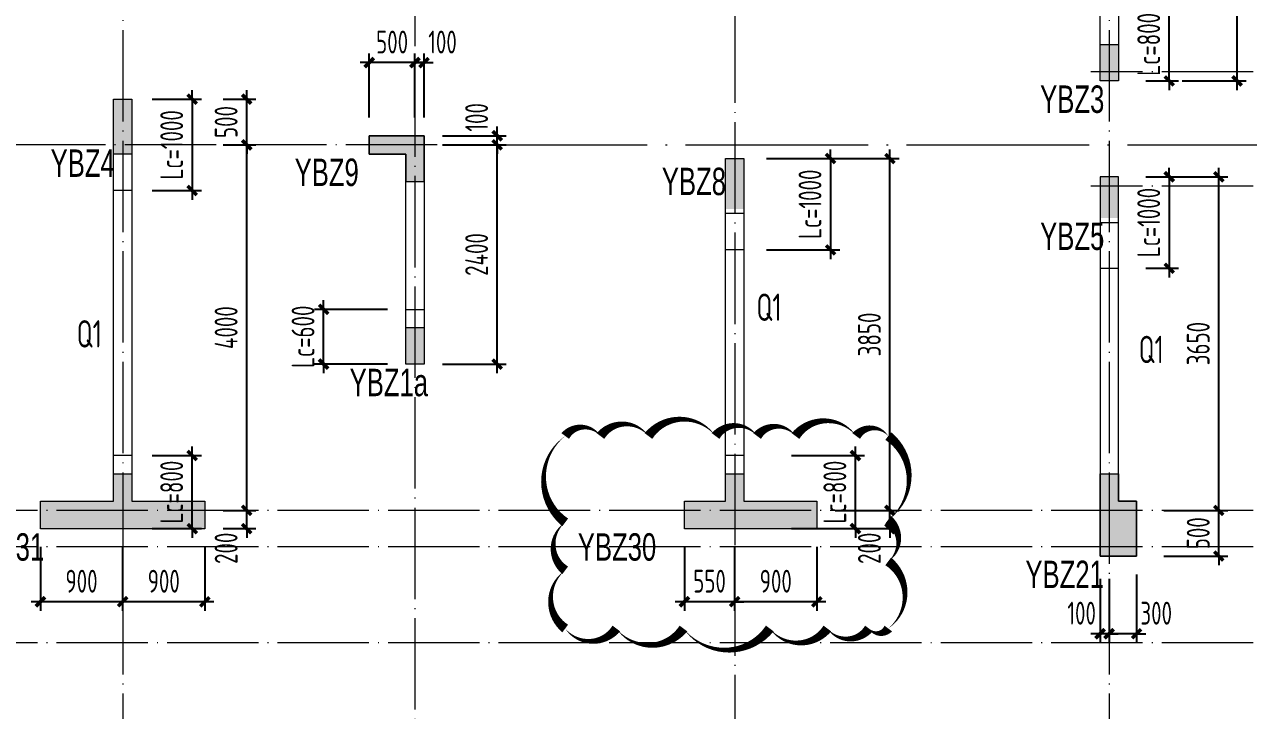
# Model space of a CAD drawing. Extents: x -129922 to 1190196, y -520662 to 139923.
# Drawn here: x 319721 to 333122, y -286258 to -278751 of the extents above; entities that cross this region are included whole.
import ezdxf
from ezdxf.enums import TextEntityAlignment as Align

# ---------------------------------------------------------------- set-up
doc = ezdxf.new("R2010")
doc.units = 0
doc.header["$LTSCALE"] = 1000
doc.header["$MEASUREMENT"] = 0
doc.linetypes.add('DOTE', pattern=[2.42, 2, -0.2, 0.02, -0.2])
for name, color, linetype, lineweight in [('A-轴线-塔楼', 1, 'DOTE', 9), ('A-轴线-隔墙', 41, 'DOTE', 9), ('S-基础-HATCH', 251, 'Continuous', 20), ('S-墙柱-COLU', 50, 'Continuous', 20), ('S-墙柱-DIM', 3, 'Continuous', 20), ('S-墙柱-Lc填充', 8, 'Continuous', 9), ('S-墙柱-WALL', 6, 'Continuous', 20), ('S-墙柱-编号', 4, 'Continuous', 20), ('S-轴网-轴线', 1, 'DOTE', 9), ('S-通用-TEXT', 7, 'Continuous', 20)]:
    doc.layers.add(name, color=color, linetype=linetype, lineweight=lineweight)
doc.layers.add('S-活动层-非打印1', color=170, linetype='Continuous', lineweight=20, plot=False)
doc.styles.add('BW_Dim', font='Bweng.shx', dxfattribs={"width": 0.7, "bigfont": 'hztxt.shx'})
doc.styles.add('TSSD_Dimension', font='tssdeng.shx', dxfattribs={"width": 0.7, "bigfont": 'HZTXT.SHX'})
doc.styles.add('TSSD_Rein', font='tssdeng.shx', dxfattribs={"width": 0.7, "bigfont": 'hztxt.shx'})
doc.dimstyles.new('TSSD_100_100', dxfattribs={"dimtxt": 250, "dimasz": 100, "dimexe": 100, "dimexo": 200, "dimgap": 100, "dimtad": 1, "dimdec": 0, "dimzin": 0, "dimdsep": 46, "dimtxsty": 'TSSD_Dimension', "dimblk": 'ARCHTICK', "dimcen": 0, "dimdle": 100, "dimclrt": 7, "dimadec": 0, "dimazin": 0, "dimtfac": 1, "dimtdec": 0, "dimtix": 1, "dimtmove": 2, "dimatfit": 0, "dimfxl": 0, "dimtolj": 1, "dimtzin": 0, "dimarcsym": 0})

# ---------------------------------------------------------------- blocks, each defined once
blk = doc.blocks.new('ZHOUWANG3')
at = {"layer": 'A-轴线-塔楼', "linetype": 'DOTE', "ltscale": 0.5}
for p, q in [((118952, 248942), (118952, 226834)), ((129752, 248942), (129752, 226834)), ((125652, 241886), (125652, 226834)), ((122152, 240086), (122152, 225988)), ((122394, 235586), (101608, 235586)), ((139798, 231586), (85362, 231586))]:
    blk.add_line(p, q, dxfattribs=at)
at = {"layer": 'A-轴线-隔墙', "ltscale": 0.5}
for p, q in [((139798, 236386), (129552, 236386)), ((139798, 235136), (129552, 235136)), ((139798, 231186), (85362, 231186)), ((139798, 230136), (85362, 230136))]:
    blk.add_line(p, q, dxfattribs=at)
blk = doc.blocks.new('_ArchTick')
at = {"color": 0, "linetype": 'ByBlock', "const_width": 0.4}
blk.add_lwpolyline([(-0.5, -0.5), (0.5, 0.5)], dxfattribs=at)
blk = doc.blocks.new('*D1227')
at = {"layer": 'Defpoints', "color": 0, "transparency": 16777216}
for p in [(319896, -284268), (320796, -284268), (319896, -285068)]:
    blk.add_point(p, dxfattribs=at)
at = {"layer": 'S-墙柱-DIM', "color": 0, "lineweight": -2, "transparency": 16777216}
for p, q in [((319896, -284468), (319896, -285168)), ((320796, -284468), (320796, -285168)), ((320896, -285068), (319796, -285068))]:
    blk.add_line(p, q, dxfattribs=at)
at = {"layer": 'S-墙柱-DIM', "color": 0, "lineweight": -2, "transparency": 16777216, "xscale": 100, "yscale": 100, "zscale": 100, "rotation": 180}
blk.add_blockref('_ArchTick', (319896, -285068), dxfattribs=at)
at = {"layer": 'S-墙柱-DIM', "color": 0, "lineweight": -2, "transparency": 16777216, "xscale": 100, "yscale": 100, "zscale": 100}
blk.add_blockref('_ArchTick', (320796, -285068), dxfattribs=at)
at = {"layer": 'S-墙柱-DIM', "color": 7, "transparency": 16777216, "insert": (320346, -284843), "char_height": 250, "attachment_point": 5, "style": 'TSSD_Dimension'}
blk.add_mtext('\\A1;900', dxfattribs=at)
blk = doc.blocks.new('*D1228')
at = {"layer": 'Defpoints', "color": 0, "transparency": 16777216}
for p in [(320796, -284268), (321696, -284268), (320796, -285068)]:
    blk.add_point(p, dxfattribs=at)
at = {"layer": 'S-墙柱-DIM', "color": 0, "lineweight": -2, "transparency": 16777216}
for p, q in [((320796, -284468), (320796, -285168)), ((321696, -284468), (321696, -285168)), ((321796, -285068), (320696, -285068))]:
    blk.add_line(p, q, dxfattribs=at)
at = {"layer": 'S-墙柱-DIM', "color": 0, "lineweight": -2, "transparency": 16777216, "xscale": 100, "yscale": 100, "zscale": 100, "rotation": 180}
blk.add_blockref('_ArchTick', (320796, -285068), dxfattribs=at)
at = {"layer": 'S-墙柱-DIM', "color": 0, "lineweight": -2, "transparency": 16777216, "xscale": 100, "yscale": 100, "zscale": 100}
blk.add_blockref('_ArchTick', (321696, -285068), dxfattribs=at)
at = {"layer": 'S-墙柱-DIM', "color": 7, "transparency": 16777216, "insert": (321246, -284843), "char_height": 250, "attachment_point": 5, "style": 'TSSD_Dimension'}
blk.add_mtext('\\A1;900', dxfattribs=at)
blk = doc.blocks.new('*D1229')
at = {"layer": 'Defpoints', "color": 0, "transparency": 16777216}
for p in [(321696, -279568), (322154, -279568), (321696, -280068)]:
    blk.add_point(p, dxfattribs=at)
at = {"layer": 'S-墙柱-DIM', "color": 0, "lineweight": -2, "transparency": 16777216}
for p, q in [((322154, -279568), (322154, -279468)), ((321896, -279568), (322254, -279568)), ((322154, -280068), (322154, -279568)), ((321896, -280068), (322254, -280068)), ((322154, -280068), (322154, -280168))]:
    blk.add_line(p, q, dxfattribs=at)
at = {"layer": 'S-墙柱-DIM', "color": 0, "lineweight": -2, "transparency": 16777216, "xscale": 100, "yscale": 100, "zscale": 100}
for p, rotation in [((322154, -279568), 270), ((322154, -280068), 90)]:
    blk.add_blockref('_ArchTick', p, dxfattribs=dict(at, rotation=rotation))
at = {"layer": 'S-墙柱-DIM', "color": 7, "transparency": 16777216, "insert": (321929, -279818), "char_height": 250, "attachment_point": 5, "rotation": 90, "style": 'TSSD_Dimension'}
blk.add_mtext('\\A1;500', dxfattribs=at)
blk = doc.blocks.new('*D1230')
at = {"layer": 'Defpoints', "color": 0, "transparency": 16777216}
for p in [(321696, -280068), (322154, -280068), (321696, -284068)]:
    blk.add_point(p, dxfattribs=at)
at = {"layer": 'S-墙柱-DIM', "color": 0, "lineweight": -2, "transparency": 16777216}
for p, q in [((322154, -284168), (322154, -279968)), ((321896, -280068), (322254, -280068)), ((321896, -284068), (322254, -284068))]:
    blk.add_line(p, q, dxfattribs=at)
at = {"layer": 'S-墙柱-DIM', "color": 0, "lineweight": -2, "transparency": 16777216, "xscale": 100, "yscale": 100, "zscale": 100}
for p, rotation in [((322154, -280068), 90), ((322154, -284068), 270)]:
    blk.add_blockref('_ArchTick', p, dxfattribs=dict(at, rotation=rotation))
at = {"layer": 'S-墙柱-DIM', "color": 7, "transparency": 16777216, "insert": (321929, -282068), "char_height": 250, "attachment_point": 5, "rotation": 90, "style": 'TSSD_Dimension'}
blk.add_mtext('\\A1;4000', dxfattribs=at)
blk = doc.blocks.new('*D1231')
at = {"layer": 'Defpoints', "color": 0, "transparency": 16777216}
for p in [(321696, -284068), (322154, -284068), (321696, -284268)]:
    blk.add_point(p, dxfattribs=at)
at = {"layer": 'S-墙柱-DIM', "color": 0, "lineweight": -2, "transparency": 16777216}
for p, q in [((321896, -284068), (322254, -284068)), ((322154, -284068), (322154, -283968)), ((322154, -284268), (322154, -284068)), ((321896, -284268), (322254, -284268)), ((322154, -284268), (322154, -284368))]:
    blk.add_line(p, q, dxfattribs=at)
at = {"layer": 'S-墙柱-DIM', "color": 0, "lineweight": -2, "transparency": 16777216, "xscale": 100, "yscale": 100, "zscale": 100}
for p, rotation in [((322154, -284068), 270), ((322154, -284268), 90)]:
    blk.add_blockref('_ArchTick', p, dxfattribs=dict(at, rotation=rotation))
at = {"layer": 'S-墙柱-DIM', "color": 7, "transparency": 16777216, "insert": (321929, -284483), "char_height": 250, "attachment_point": 5, "rotation": 90, "style": 'TSSD_Dimension'}
blk.add_mtext('\\A1;200', dxfattribs=at)
blk = doc.blocks.new('*D1241')
at = {"layer": 'Defpoints', "color": 0, "transparency": 16777216}
for p in [(323496, -279168), (323496, -279968), (323996, -279968)]:
    blk.add_point(p, dxfattribs=at)
at = {"layer": 'S-墙柱-DIM', "color": 0, "lineweight": -2, "transparency": 16777216}
for p, q in [((323496, -279768), (323496, -279068)), ((323996, -279768), (323996, -279068)), ((323496, -279168), (323396, -279168)), ((323996, -279168), (323496, -279168)), ((323996, -279168), (324096, -279168))]:
    blk.add_line(p, q, dxfattribs=at)
at = {"layer": 'S-墙柱-DIM', "color": 0, "lineweight": -2, "transparency": 16777216, "xscale": 100, "yscale": 100, "zscale": 100}
blk.add_blockref('_ArchTick', (323496, -279168), dxfattribs=at)
at = {"layer": 'S-墙柱-DIM', "color": 0, "lineweight": -2, "transparency": 16777216, "xscale": 100, "yscale": 100, "zscale": 100, "rotation": 180}
blk.add_blockref('_ArchTick', (323996, -279168), dxfattribs=at)
at = {"layer": 'S-墙柱-DIM', "color": 7, "transparency": 16777216, "insert": (323746, -278943), "char_height": 250, "attachment_point": 5, "style": 'TSSD_Dimension'}
blk.add_mtext('\\A1;500', dxfattribs=at)
blk = doc.blocks.new('*D1242')
at = {"layer": 'Defpoints', "color": 0, "transparency": 16777216}
for p in [(323996, -279168), (323996, -279968), (324096, -279968)]:
    blk.add_point(p, dxfattribs=at)
at = {"layer": 'S-墙柱-DIM', "color": 0, "lineweight": -2, "transparency": 16777216}
for p, q in [((323996, -279768), (323996, -279068)), ((324096, -279768), (324096, -279068)), ((323996, -279168), (323896, -279168)), ((324096, -279168), (323996, -279168)), ((324096, -279168), (324196, -279168))]:
    blk.add_line(p, q, dxfattribs=at)
at = {"layer": 'S-墙柱-DIM', "color": 0, "lineweight": -2, "transparency": 16777216, "xscale": 100, "yscale": 100, "zscale": 100}
blk.add_blockref('_ArchTick', (323996, -279168), dxfattribs=at)
at = {"layer": 'S-墙柱-DIM', "color": 0, "lineweight": -2, "transparency": 16777216, "xscale": 100, "yscale": 100, "zscale": 100, "rotation": 180}
blk.add_blockref('_ArchTick', (324096, -279168), dxfattribs=at)
at = {"layer": 'S-墙柱-DIM', "color": 7, "transparency": 16777216, "insert": (324298, -278943), "char_height": 250, "attachment_point": 5, "style": 'TSSD_Dimension'}
blk.add_mtext('\\A1;100', dxfattribs=at)
blk = doc.blocks.new('*D1243')
at = {"layer": 'Defpoints', "color": 0, "transparency": 16777216}
for p in [(324096, -279968), (324896, -279968), (324096, -280068)]:
    blk.add_point(p, dxfattribs=at)
at = {"layer": 'S-墙柱-DIM', "color": 0, "lineweight": -2, "transparency": 16777216}
for p, q in [((324896, -279968), (324896, -279868)), ((324296, -279968), (324996, -279968)), ((324896, -280068), (324896, -279968)), ((324296, -280068), (324996, -280068)), ((324896, -280068), (324896, -280168))]:
    blk.add_line(p, q, dxfattribs=at)
at = {"layer": 'S-墙柱-DIM', "color": 0, "lineweight": -2, "transparency": 16777216, "xscale": 100, "yscale": 100, "zscale": 100}
for p, rotation in [((324896, -279968), 270), ((324896, -280068), 90)]:
    blk.add_blockref('_ArchTick', p, dxfattribs=dict(at, rotation=rotation))
at = {"layer": 'S-墙柱-DIM', "color": 7, "transparency": 16777216, "insert": (324671, -279767), "char_height": 250, "attachment_point": 5, "rotation": 90, "style": 'TSSD_Dimension'}
blk.add_mtext('\\A1;100', dxfattribs=at)
blk = doc.blocks.new('*D1244')
at = {"layer": 'Defpoints', "color": 0, "transparency": 16777216}
for p in [(324096, -280068), (324896, -280068), (324096, -282468)]:
    blk.add_point(p, dxfattribs=at)
at = {"layer": 'S-墙柱-DIM', "color": 0, "lineweight": -2, "transparency": 16777216}
for p, q in [((324896, -282568), (324896, -279968)), ((324296, -280068), (324996, -280068)), ((324296, -282468), (324996, -282468))]:
    blk.add_line(p, q, dxfattribs=at)
at = {"layer": 'S-墙柱-DIM', "color": 0, "lineweight": -2, "transparency": 16777216, "xscale": 100, "yscale": 100, "zscale": 100}
for p, rotation in [((324896, -280068), 90), ((324896, -282468), 270)]:
    blk.add_blockref('_ArchTick', p, dxfattribs=dict(at, rotation=rotation))
at = {"layer": 'S-墙柱-DIM', "color": 7, "transparency": 16777216, "insert": (324671, -281268), "char_height": 250, "attachment_point": 5, "rotation": 90, "style": 'TSSD_Dimension'}
blk.add_mtext('\\A1;2400', dxfattribs=at)
blk = doc.blocks.new('*D1255')
at = {"layer": 'Defpoints', "color": 0, "transparency": 16777216}
for p in [(326946, -284268), (327496, -284268), (326946, -285068)]:
    blk.add_point(p, dxfattribs=at)
at = {"layer": 'S-墙柱-DIM', "color": 0, "lineweight": -2, "transparency": 16777216}
for p, q in [((326946, -284468), (326946, -285168)), ((327496, -284468), (327496, -285168)), ((326946, -285068), (326846, -285068)), ((327496, -285068), (326946, -285068)), ((327496, -285068), (327596, -285068))]:
    blk.add_line(p, q, dxfattribs=at)
at = {"layer": 'S-墙柱-DIM', "color": 0, "lineweight": -2, "transparency": 16777216, "xscale": 100, "yscale": 100, "zscale": 100}
blk.add_blockref('_ArchTick', (326946, -285068), dxfattribs=at)
at = {"layer": 'S-墙柱-DIM', "color": 0, "lineweight": -2, "transparency": 16777216, "xscale": 100, "yscale": 100, "zscale": 100, "rotation": 180}
blk.add_blockref('_ArchTick', (327496, -285068), dxfattribs=at)
at = {"layer": 'S-墙柱-DIM', "color": 7, "transparency": 16777216, "insert": (327221, -284843), "char_height": 250, "attachment_point": 5, "style": 'TSSD_Dimension'}
blk.add_mtext('\\A1;550', dxfattribs=at)
blk = doc.blocks.new('*D1256')
at = {"layer": 'Defpoints', "color": 0, "transparency": 16777216}
for p in [(327496, -284268), (328396, -284268), (327496, -285068)]:
    blk.add_point(p, dxfattribs=at)
at = {"layer": 'S-墙柱-DIM', "color": 0, "lineweight": -2, "transparency": 16777216}
for p, q in [((327496, -284468), (327496, -285168)), ((328396, -284468), (328396, -285168)), ((328496, -285068), (327396, -285068))]:
    blk.add_line(p, q, dxfattribs=at)
at = {"layer": 'S-墙柱-DIM', "color": 0, "lineweight": -2, "transparency": 16777216, "xscale": 100, "yscale": 100, "zscale": 100, "rotation": 180}
blk.add_blockref('_ArchTick', (327496, -285068), dxfattribs=at)
at = {"layer": 'S-墙柱-DIM', "color": 0, "lineweight": -2, "transparency": 16777216, "xscale": 100, "yscale": 100, "zscale": 100}
blk.add_blockref('_ArchTick', (328396, -285068), dxfattribs=at)
at = {"layer": 'S-墙柱-DIM', "color": 7, "transparency": 16777216, "insert": (327946, -284843), "char_height": 250, "attachment_point": 5, "style": 'TSSD_Dimension'}
blk.add_mtext('\\A1;900', dxfattribs=at)
blk = doc.blocks.new('*D1257')
at = {"layer": 'Defpoints', "color": 0, "transparency": 16777216}
for p in [(328396, -280218), (329196, -280218), (328396, -284068)]:
    blk.add_point(p, dxfattribs=at)
at = {"layer": 'S-墙柱-DIM', "color": 0, "lineweight": -2, "transparency": 16777216}
for p, q in [((329196, -284168), (329196, -280118)), ((328596, -280218), (329296, -280218)), ((328596, -284068), (329296, -284068))]:
    blk.add_line(p, q, dxfattribs=at)
at = {"layer": 'S-墙柱-DIM', "color": 0, "lineweight": -2, "transparency": 16777216, "xscale": 100, "yscale": 100, "zscale": 100}
for p, rotation in [((329196, -280218), 90), ((329196, -284068), 270)]:
    blk.add_blockref('_ArchTick', p, dxfattribs=dict(at, rotation=rotation))
at = {"layer": 'S-墙柱-DIM', "color": 7, "transparency": 16777216, "insert": (328971, -282143), "char_height": 250, "attachment_point": 5, "rotation": 90, "style": 'TSSD_Dimension'}
blk.add_mtext('\\A1;3850', dxfattribs=at)
blk = doc.blocks.new('*D1258')
at = {"layer": 'Defpoints', "color": 0, "transparency": 16777216}
for p in [(328396, -284068), (329196, -284068), (328396, -284268)]:
    blk.add_point(p, dxfattribs=at)
at = {"layer": 'S-墙柱-DIM', "color": 0, "lineweight": -2, "transparency": 16777216}
for p, q in [((328596, -284068), (329296, -284068)), ((329196, -284068), (329196, -283968)), ((329196, -284268), (329196, -284068)), ((328596, -284268), (329296, -284268)), ((329196, -284268), (329196, -284368))]:
    blk.add_line(p, q, dxfattribs=at)
at = {"layer": 'S-墙柱-DIM', "color": 0, "lineweight": -2, "transparency": 16777216, "xscale": 100, "yscale": 100, "zscale": 100}
for p, rotation in [((329196, -284068), 270), ((329196, -284268), 90)]:
    blk.add_blockref('_ArchTick', p, dxfattribs=dict(at, rotation=rotation))
at = {"layer": 'S-墙柱-DIM', "color": 7, "transparency": 16777216, "insert": (328971, -284483), "char_height": 250, "attachment_point": 5, "rotation": 90, "style": 'TSSD_Dimension'}
blk.add_mtext('\\A1;200', dxfattribs=at)
blk = doc.blocks.new('*D1268')
at = {"layer": 'Defpoints', "color": 0, "transparency": 16777216}
for p in [(332196, -276468), (332996, -276468), (332196, -279368)]:
    blk.add_point(p, dxfattribs=at)
at = {"layer": 'S-墙柱-DIM', "color": 0, "lineweight": -2, "transparency": 16777216}
for p, q in [((332996, -279468), (332996, -276368)), ((332396, -276468), (333096, -276468)), ((332396, -279368), (333096, -279368))]:
    blk.add_line(p, q, dxfattribs=at)
at = {"layer": 'S-墙柱-DIM', "color": 0, "lineweight": -2, "transparency": 16777216, "xscale": 100, "yscale": 100, "zscale": 100}
for p, rotation in [((332996, -276468), 90), ((332996, -279368), 270)]:
    blk.add_blockref('_ArchTick', p, dxfattribs=dict(at, rotation=rotation))
at = {"layer": 'S-墙柱-DIM', "color": 7, "transparency": 16777216, "insert": (332771, -277918), "char_height": 250, "attachment_point": 5, "rotation": 90, "style": 'TSSD_Dimension'}
blk.add_mtext('\\A1;2900', dxfattribs=at)
blk = doc.blocks.new('*D1269')
at = {"layer": 'Defpoints', "color": 0, "transparency": 16777216}
for p in [(331496, -284618), (331596, -284618), (331496, -285418)]:
    blk.add_point(p, dxfattribs=at)
at = {"layer": 'S-墙柱-DIM', "color": 0, "lineweight": -2, "transparency": 16777216}
for p, q in [((331496, -284818), (331496, -285518)), ((331596, -284818), (331596, -285518)), ((331496, -285418), (331396, -285418)), ((331596, -285418), (331496, -285418)), ((331596, -285418), (331696, -285418))]:
    blk.add_line(p, q, dxfattribs=at)
at = {"layer": 'S-墙柱-DIM', "color": 0, "lineweight": -2, "transparency": 16777216, "xscale": 100, "yscale": 100, "zscale": 100}
blk.add_blockref('_ArchTick', (331496, -285418), dxfattribs=at)
at = {"layer": 'S-墙柱-DIM', "color": 0, "lineweight": -2, "transparency": 16777216, "xscale": 100, "yscale": 100, "zscale": 100, "rotation": 180}
blk.add_blockref('_ArchTick', (331596, -285418), dxfattribs=at)
at = {"layer": 'S-墙柱-DIM', "color": 7, "transparency": 16777216, "insert": (331295, -285193), "char_height": 250, "attachment_point": 5, "style": 'TSSD_Dimension'}
blk.add_mtext('\\A1;100', dxfattribs=at)
blk = doc.blocks.new('*D1270')
at = {"layer": 'Defpoints', "color": 0, "transparency": 16777216}
for p in [(331596, -284618), (331896, -284568), (331596, -285418)]:
    blk.add_point(p, dxfattribs=at)
at = {"layer": 'S-墙柱-DIM', "color": 0, "lineweight": -2, "transparency": 16777216}
for p, q in [((331596, -284818), (331596, -285518)), ((331896, -284768), (331896, -285518)), ((331596, -285418), (331496, -285418)), ((331896, -285418), (331596, -285418)), ((331896, -285418), (331996, -285418))]:
    blk.add_line(p, q, dxfattribs=at)
at = {"layer": 'S-墙柱-DIM', "color": 0, "lineweight": -2, "transparency": 16777216, "xscale": 100, "yscale": 100, "zscale": 100}
blk.add_blockref('_ArchTick', (331596, -285418), dxfattribs=at)
at = {"layer": 'S-墙柱-DIM', "color": 0, "lineweight": -2, "transparency": 16777216, "xscale": 100, "yscale": 100, "zscale": 100, "rotation": 180}
blk.add_blockref('_ArchTick', (331896, -285418), dxfattribs=at)
at = {"layer": 'S-墙柱-DIM', "color": 7, "transparency": 16777216, "insert": (332111, -285193), "char_height": 250, "attachment_point": 5, "style": 'TSSD_Dimension'}
blk.add_mtext('\\A1;300', dxfattribs=at)
blk = doc.blocks.new('*D1271')
at = {"layer": 'Defpoints', "color": 0, "transparency": 16777216}
for p in [(331996, -280418), (332796, -280418), (331996, -284068)]:
    blk.add_point(p, dxfattribs=at)
at = {"layer": 'S-墙柱-DIM', "color": 0, "lineweight": -2, "transparency": 16777216}
for p, q in [((332796, -284168), (332796, -280318)), ((332196, -280418), (332896, -280418)), ((332196, -284068), (332896, -284068))]:
    blk.add_line(p, q, dxfattribs=at)
at = {"layer": 'S-墙柱-DIM', "color": 0, "lineweight": -2, "transparency": 16777216, "xscale": 100, "yscale": 100, "zscale": 100}
for p, rotation in [((332796, -280418), 90), ((332796, -284068), 270)]:
    blk.add_blockref('_ArchTick', p, dxfattribs=dict(at, rotation=rotation))
at = {"layer": 'S-墙柱-DIM', "color": 7, "transparency": 16777216, "insert": (332571, -282243), "char_height": 250, "attachment_point": 5, "rotation": 90, "style": 'TSSD_Dimension'}
blk.add_mtext('\\A1;3650', dxfattribs=at)
blk = doc.blocks.new('*D1272')
at = {"layer": 'Defpoints', "color": 0, "transparency": 16777216}
for p in [(331996, -284068), (332796, -284068), (331996, -284568)]:
    blk.add_point(p, dxfattribs=at)
at = {"layer": 'S-墙柱-DIM', "color": 0, "lineweight": -2, "transparency": 16777216}
for p, q in [((332196, -284068), (332896, -284068)), ((332796, -284068), (332796, -283968)), ((332796, -284568), (332796, -284068)), ((332196, -284568), (332896, -284568)), ((332796, -284568), (332796, -284668))]:
    blk.add_line(p, q, dxfattribs=at)
at = {"layer": 'S-墙柱-DIM', "color": 0, "lineweight": -2, "transparency": 16777216, "xscale": 100, "yscale": 100, "zscale": 100}
for p, rotation in [((332796, -284068), 270), ((332796, -284568), 90)]:
    blk.add_blockref('_ArchTick', p, dxfattribs=dict(at, rotation=rotation))
at = {"layer": 'S-墙柱-DIM', "color": 7, "transparency": 16777216, "insert": (332571, -284318), "char_height": 250, "attachment_point": 5, "rotation": 90, "style": 'TSSD_Dimension'}
blk.add_mtext('\\A1;500', dxfattribs=at)
blk = doc.blocks.new('*D1283')
at = {"layer": 'Defpoints', "color": 0, "transparency": 16777216}
for p in [(331796, -278568), (332254, -278568), (331796, -279368)]:
    blk.add_point(p, dxfattribs=at)
at = {"layer": 'S-墙柱-DIM', "color": 0, "lineweight": -2, "transparency": 16777216}
for p, q in [((331996, -278568), (332354, -278568)), ((332254, -278568), (332254, -278468)), ((332254, -279368), (332254, -278568)), ((331996, -279368), (332354, -279368)), ((332254, -279368), (332254, -279468))]:
    blk.add_line(p, q, dxfattribs=at)
at = {"layer": 'S-墙柱-DIM', "color": 0, "lineweight": -2, "transparency": 16777216, "xscale": 100, "yscale": 100, "zscale": 100}
for p, rotation in [((332254, -278568), 270), ((332254, -279368), 90)]:
    blk.add_blockref('_ArchTick', p, dxfattribs=dict(at, rotation=rotation))
at = {"layer": 'S-墙柱-DIM', "color": 7, "transparency": 16777216, "insert": (332029, -278968), "char_height": 250, "attachment_point": 5, "rotation": 90, "style": 'TSSD_Dimension'}
blk.add_mtext('\\A1;Lc=800', dxfattribs=at)
blk = doc.blocks.new('*D1286')
at = {"layer": 'Defpoints', "color": 0, "transparency": 16777216}
for p in [(331796, -280418), (331796, -281418), (332254, -281418)]:
    blk.add_point(p, dxfattribs=at)
at = {"layer": 'S-墙柱-DIM', "color": 0, "lineweight": -2, "transparency": 16777216}
for p, q in [((332254, -280418), (332254, -280318)), ((331996, -280418), (332354, -280418)), ((332254, -280418), (332254, -281418)), ((331996, -281418), (332354, -281418)), ((332254, -281418), (332254, -281518))]:
    blk.add_line(p, q, dxfattribs=at)
at = {"layer": 'S-墙柱-DIM', "color": 0, "lineweight": -2, "transparency": 16777216, "xscale": 100, "yscale": 100, "zscale": 100}
for p, rotation in [((332254, -280418), 270), ((332254, -281418), 90)]:
    blk.add_blockref('_ArchTick', p, dxfattribs=dict(at, rotation=rotation))
at = {"layer": 'S-墙柱-DIM', "color": 7, "transparency": 16777216, "insert": (332029, -280918), "char_height": 250, "attachment_point": 5, "rotation": 90, "style": 'TSSD_Dimension'}
blk.add_mtext('\\A1;Lc=1000', dxfattribs=at)
blk = doc.blocks.new('*D1287')
at = {"layer": 'Defpoints', "color": 0, "transparency": 16777216}
for p in [(320921, -279568), (320921, -280568), (321558, -280568)]:
    blk.add_point(p, dxfattribs=at)
at = {"layer": 'S-墙柱-DIM', "color": 0, "lineweight": -2, "transparency": 16777216}
for p, q in [((321558, -279568), (321558, -279468)), ((321121, -279568), (321658, -279568)), ((321558, -279568), (321558, -280568)), ((321121, -280568), (321658, -280568)), ((321558, -280568), (321558, -280668))]:
    blk.add_line(p, q, dxfattribs=at)
at = {"layer": 'S-墙柱-DIM', "color": 0, "lineweight": -2, "transparency": 16777216, "xscale": 100, "yscale": 100, "zscale": 100}
for p, rotation in [((321558, -279568), 270), ((321558, -280568), 90)]:
    blk.add_blockref('_ArchTick', p, dxfattribs=dict(at, rotation=rotation))
at = {"layer": 'S-墙柱-DIM', "color": 7, "transparency": 16777216, "insert": (321333, -280068), "char_height": 250, "attachment_point": 5, "rotation": 90, "style": 'TSSD_Dimension'}
blk.add_mtext('\\A1;Lc=1000', dxfattribs=at)
blk = doc.blocks.new('*D1288')
at = {"layer": 'Defpoints', "color": 0, "transparency": 16777216}
for p in [(320921, -283468), (321558, -283468), (320921, -284268)]:
    blk.add_point(p, dxfattribs=at)
at = {"layer": 'S-墙柱-DIM', "color": 0, "lineweight": -2, "transparency": 16777216}
for p, q in [((321558, -283468), (321558, -283368)), ((321121, -283468), (321658, -283468)), ((321558, -284268), (321558, -283468)), ((321121, -284268), (321658, -284268)), ((321558, -284268), (321558, -284368))]:
    blk.add_line(p, q, dxfattribs=at)
at = {"layer": 'S-墙柱-DIM', "color": 0, "lineweight": -2, "transparency": 16777216, "xscale": 100, "yscale": 100, "zscale": 100}
for p, rotation in [((321558, -283468), 270), ((321558, -284268), 90)]:
    blk.add_blockref('_ArchTick', p, dxfattribs=dict(at, rotation=rotation))
at = {"layer": 'S-墙柱-DIM', "color": 7, "transparency": 16777216, "insert": (321333, -283868), "char_height": 250, "attachment_point": 5, "rotation": 90, "style": 'TSSD_Dimension'}
blk.add_mtext('\\A1;Lc=800', dxfattribs=at)
blk = doc.blocks.new('*D1289')
at = {"layer": 'Defpoints', "color": 0, "transparency": 16777216}
for p in [(327646, -280218), (327646, -281218), (328546, -281218)]:
    blk.add_point(p, dxfattribs=at)
at = {"layer": 'S-墙柱-DIM', "color": 0, "lineweight": -2, "transparency": 16777216}
for p, q in [((328546, -280218), (328546, -280118)), ((327846, -280218), (328646, -280218)), ((328546, -280218), (328546, -281218)), ((327846, -281218), (328646, -281218)), ((328546, -281218), (328546, -281318))]:
    blk.add_line(p, q, dxfattribs=at)
at = {"layer": 'S-墙柱-DIM', "color": 0, "lineweight": -2, "transparency": 16777216, "xscale": 100, "yscale": 100, "zscale": 100}
for p, rotation in [((328546, -280218), 270), ((328546, -281218), 90)]:
    blk.add_blockref('_ArchTick', p, dxfattribs=dict(at, rotation=rotation))
at = {"layer": 'S-墙柱-DIM', "color": 7, "transparency": 16777216, "insert": (328321, -280718), "char_height": 250, "attachment_point": 5, "rotation": 90, "style": 'TSSD_Dimension'}
blk.add_mtext('\\A1;Lc=1000', dxfattribs=at)
blk = doc.blocks.new('*D1290')
at = {"layer": 'Defpoints', "color": 0, "transparency": 16777216}
for p in [(327918, -283468), (328818, -283468), (327918, -284268)]:
    blk.add_point(p, dxfattribs=at)
at = {"layer": 'S-墙柱-DIM', "color": 0, "lineweight": -2, "transparency": 16777216}
for p, q in [((328818, -283468), (328818, -283368)), ((328118, -283468), (328918, -283468)), ((328818, -284268), (328818, -283468)), ((328118, -284268), (328918, -284268)), ((328818, -284268), (328818, -284368))]:
    blk.add_line(p, q, dxfattribs=at)
at = {"layer": 'S-墙柱-DIM', "color": 0, "lineweight": -2, "transparency": 16777216, "xscale": 100, "yscale": 100, "zscale": 100}
for p, rotation in [((328818, -283468), 270), ((328818, -284268), 90)]:
    blk.add_blockref('_ArchTick', p, dxfattribs=dict(at, rotation=rotation))
at = {"layer": 'S-墙柱-DIM', "color": 7, "transparency": 16777216, "insert": (328593, -283868), "char_height": 250, "attachment_point": 5, "rotation": 90, "style": 'TSSD_Dimension'}
blk.add_mtext('\\A1;Lc=800', dxfattribs=at)
blk = doc.blocks.new('*D1292')
at = {"layer": 'Defpoints', "color": 0, "transparency": 16777216}
for p in [(322996, -281868), (323896, -281868), (323896, -282468)]:
    blk.add_point(p, dxfattribs=at)
at = {"layer": 'S-墙柱-DIM', "color": 0, "lineweight": -2, "transparency": 16777216}
for p, q in [((322996, -281868), (322996, -281768)), ((323696, -281868), (322896, -281868)), ((322996, -282468), (322996, -281868)), ((323696, -282468), (322896, -282468)), ((322996, -282468), (322996, -282568))]:
    blk.add_line(p, q, dxfattribs=at)
at = {"layer": 'S-墙柱-DIM', "color": 0, "lineweight": -2, "transparency": 16777216, "xscale": 100, "yscale": 100, "zscale": 100}
for p, rotation in [((322996, -281868), 270), ((322996, -282468), 90)]:
    blk.add_blockref('_ArchTick', p, dxfattribs=dict(at, rotation=rotation))
at = {"layer": 'S-墙柱-DIM', "color": 7, "transparency": 16777216, "insert": (322771, -282168), "char_height": 250, "attachment_point": 5, "rotation": 90, "style": 'TSSD_Dimension'}
blk.add_mtext('\\A1;Lc=600', dxfattribs=at)

msp = doc.modelspace()

# ---------------------------------------------------------------- hatches: boundary and pattern name
at = {"layer": 'S-基础-HATCH'}
for points in [[(331696.4, -279368.2), (331496.4, -279368.2), (331496.4, -278968.2), (331696.4, -278968.2)], [(320696.4, -279568.2), (320896.4, -279568.2), (320896.4, -280168.2), (320696.4, -280168.2)], [(323896.4, -280168.2), (323896.4, -280468.2), (324096.4, -280468.2), (324096.4, -279968.2), (323496.4, -279968.2), (323496.4, -280168.2)], [(327396.4, -280218.2), (327596.4, -280218.2), (327596.4, -280768.2), (327396.4, -280768.2)], [(331696.4, -280418.2), (331496.4, -280418.2), (331496.4, -280868.2), (331696.4, -280868.2)], [(324096.4, -282068.2), (324096.4, -282468.2), (323896.4, -282468.2), (323896.4, -282068.2)], [(319896.4, -284268.2), (319896.4, -283968.2), (320696.4, -283968.2), (320696.4, -283668.2), (320896.4, -283668.2), (320896.4, -283968.2), (321696.4, -283968.2), (321696.4, -284268.2)], [(326946.4, -283968.2), (326946.4, -284268.2), (328396.4, -284268.2), (328396.4, -283968.2), (327596.4, -283968.2), (327596.4, -283668.2), (327396.4, -283668.2), (327396.4, -283968.2)], [(331696.4, -283968.2), (331896.4, -283968.2), (331896.4, -284568.2), (331496.4, -284568.2), (331496.4, -283668.2), (331696.4, -283668.2)]]:
    msp.add_hatch(color=256, dxfattribs=at).paths.add_polyline_path(points)

# ---------------------------------------------------------------- linework, layer by layer
at = {"layer": 'S-墙柱-COLU'}
for points in [[(331696.4, -279368.2), (331496.4, -279368.2), (331496.4, -278968.2), (331696.4, -278968.2)], [(320696.4, -279568.2), (320896.4, -279568.2), (320896.4, -280168.2), (320696.4, -280168.2)], [(323896.4, -280168.2), (323896.4, -280468.2), (324096.4, -280468.2), (324096.4, -279968.2), (323496.4, -279968.2), (323496.4, -280168.2)], [(327396.4, -280218.2), (327596.4, -280218.2), (327596.4, -280818.2), (327396.4, -280818.2)], [(331696.4, -280418.2), (331496.4, -280418.2), (331496.4, -280918.2), (331696.4, -280918.2)], [(324096.4, -282068.2), (324096.4, -282468.2), (323896.4, -282468.2), (323896.4, -282068.2)], [(319896.4, -284268.2), (319896.4, -283968.2), (320696.4, -283968.2), (320696.4, -283668.2), (320896.4, -283668.2), (320896.4, -283968.2), (321696.4, -283968.2), (321696.4, -284268.2)], [(326946.4, -284268.2), (326946.4, -283968.2), (327396.4, -283968.2), (327396.4, -283668.2), (327596.4, -283668.2), (327596.4, -283968.2), (328396.4, -283968.2), (328396.4, -284268.2)], [(331696.4, -283968.2), (331896.4, -283968.2), (331896.4, -284568.2), (331496.4, -284568.2), (331496.4, -283668.2), (331696.4, -283668.2)]]:
    msp.add_lwpolyline(points, close=True, dxfattribs=at)
at = {"layer": 'S-墙柱-Lc填充'}
for p, q in [((320896.4, -280568.2), (320696.4, -280568.2)), ((327596.4, -281218.2), (327396.4, -281218.2)), ((331496.4, -281418.2), (331696.4, -281418.2)), ((323896.4, -281868.2), (324096.4, -281868.2)), ((320896.4, -283468.2), (320696.4, -283468.2)), ((327596.4, -283468.2), (327396.4, -283468.2))]:
    msp.add_line(p, q, dxfattribs=at)
at = {"layer": 'S-墙柱-WALL'}
for points in [[(332196.4, -276568.2), (331696.4, -276568.2), (331696.4, -279368.2), (331496.4, -279368.2), (331496.4, -276318.2), (332196.4, -276318.2)], [(319896.4, -284268.2), (319896.4, -283968.2), (320696.4, -283968.2), (320696.4, -279568.2), (320896.4, -279568.2), (320896.4, -283968.2), (321696.4, -283968.2), (321696.4, -284268.2)], [(323896.4, -280168.2), (323496.4, -280168.2), (323496.4, -279968.2), (324096.4, -279968.2), (324096.4, -282468.2), (323896.4, -282468.2)], [(326946.4, -284268.2), (326946.4, -283968.2), (327396.4, -283968.2), (327396.4, -280218.2), (327596.4, -280218.2), (327596.4, -283968.2), (328396.4, -283968.2), (328396.4, -284268.2)], [(331896.4, -283968.2), (331696.4, -283968.2), (331696.4, -280418.2), (331496.4, -280418.2), (331496.4, -284568.2), (331896.4, -284568.2)]]:
    msp.add_lwpolyline(points, close=True, dxfattribs=at)
at = {"layer": 'S-活动层-非打印1'}
msp.add_lwpolyline([(325640.8, -283254.2, 0, 105, 0.5), (325640.8, -284199.2, 0, 105, 0.5), (325640.8, -284724.2, 0, 105, 0.5), (325640.8, -285360.8, 0, 105, 0.5), (326200.8, -285360.8, 0, 105, 0.5), (326935.8, -285360.8, 0, 105, 0.5), (327880.8, -285360.8, 0, 105, 0.5), (328510.8, -285360.8, 0, 105, 0.5), (328965.8, -285360.8, 0, 105, 0.5), (329177.1, -285360.8, 0, 105, 0.5), (329177.1, -284625.8, 0, 105, 0.5), (329177.1, -284170.8, 0, 105, 0.5), (329177.1, -283254.2, 0, 105, 0.5), (328827.1, -283254.2, 0, 105, 0.5), (328162.1, -283254.2, 0, 105, 0.5), (327742.1, -283254.2, 0, 105, 0.5), (327287.1, -283254.2, 0, 105, 0.5), (326552.1, -283254.2, 0, 105, 0.5), (326027.1, -283254.2, 0, 105, 0.5)], format="xyseb", close=True, dxfattribs=at)
at = {"layer": 'S-轴网-轴线'}
msp.add_lwpolyline([(324538.2, -280068.2), (341583, -280068.2)], dxfattribs=at)
msp.add_lwpolyline([(324538.2, -280068.2), (341583, -280068.2)], dxfattribs=at)

# ---------------------------------------------------------------- block references
msp.add_blockref('ZHOUWANG3', (201844.5, -515654.6))

# ---------------------------------------------------------------- texts
at = {"layer": 'S-墙柱-编号', "style": 'TSSD_Rein', "width": 0.7}
for p in [(327734.4, -281994.9), (320292.9, -282286.2), (331918.4, -282457.1)]:
    msp.add_text('Q1', height=300, dxfattribs=at).set_placement(p)
at = {"layer": 'S-通用-TEXT', "style": 'BW_Dim', "width": 0.7}
for s, p in [('YBZ3', (330840.6, -279418.2)), ('YBZ4', (320007.6, -280118.2)), ('YBZ9', (322679.1, -280218.2)), ('YBZ8', (326698.7, -280318.2)), ('YBZ5', (330840.6, -280918.2)), ('YBZ1a', (323281, -282518.2)), ('YBZ31', (319079.1, -284318.2)), ('YBZ30', (325779.1, -284318.2)), ('YBZ21', (330679.1, -284618.2))]:
    msp.add_text(s, height=300, dxfattribs=at).set_placement(p, align=Align.TOP_LEFT)

# ---------------------------------------------------------------- dimensions: what is measured, and where the dimension line sits
at = {"layer": 'S-墙柱-DIM'}
for base, p1, p2, angle, picture, middle in [((332996.4, -276468.2), (332196.4, -279368.2), (332196.4, -276468.2), 90, '*D1268', (332771.4, -277918.2)), ((323496.4, -279168.2), (323996.4, -279968.2), (323496.4, -279968.2), 180, '*D1241', (323746.4, -278943.2)), ((322153.8, -279568.2), (321696.4, -280068.2), (321696.4, -279568.2), 90, '*D1229', (321928.8, -279818.2)), ((322153.8, -280068.2), (321696.4, -284068.2), (321696.4, -280068.2), 90, '*D1230', (321928.8, -282068.2)), ((324896.4, -280068.2), (324096.4, -282468.2), (324096.4, -280068.2), 90, '*D1244', (324671.4, -281268.2)), ((329196.4, -280218.2), (328396.4, -284068.2), (328396.4, -280218.2), 90, '*D1257', (328971.4, -282143.2)), ((332796.4, -280418.2), (331996.4, -284068.2), (331996.4, -280418.2), 90, '*D1271', (332571.4, -282243.2)), ((332796.4, -284068.2), (331996.4, -284568.2), (331996.4, -284068.2), 90, '*D1272', (332571.4, -284318.2)), ((319896.4, -285068.2), (320796.4, -284268.2), (319896.4, -284268.2), 180, '*D1227', (320346.4, -284843.2)), ((320796.4, -285068.2), (321696.4, -284268.2), (320796.4, -284268.2), 180, '*D1228', (321246.4, -284843.2)), ((326946.4, -285068.2), (327496.4, -284268.2), (326946.4, -284268.2), 180, '*D1255', (327221.4, -284843.2)), ((327496.4, -285068.2), (328396.4, -284268.2), (327496.4, -284268.2), 180, '*D1256', (327946.4, -284843.2))]:
    dim = msp.add_linear_dim(base=base, p1=p1, p2=p2, angle=angle, dimstyle='TSSD_100_100', dxfattribs=at)
    dim.commit()
    dim.dimension.update_dxf_attribs({"geometry": picture, "text_midpoint": middle})
for base, p1, p2, angle, picture, middle in [((332253.9, -278568.2), (331796.4, -279368.2), (331796.4, -278568.2), 90, '*D1283', (332028.9, -278968.2)), ((321558, -280568.2), (320921.4, -279568.2), (320921.4, -280568.2), 270, '*D1287', (321333, -280068.2)), ((328546.4, -281218.2), (327646.4, -280218.2), (327646.4, -281218.2), 270, '*D1289', (328321.4, -280718.2)), ((332253.9, -281418.2), (331796.4, -280418.2), (331796.4, -281418.2), 270, '*D1286', (332028.9, -280918.2)), ((322996.4, -281868.2), (323896.4, -282468.2), (323896.4, -281868.2), 90, '*D1292', (322771.4, -282168.2)), ((321558, -283468.2), (320921.4, -284268.2), (320921.4, -283468.2), 90, '*D1288', (321333, -283868.2)), ((328818.3, -283468.2), (327918.3, -284268.2), (327918.3, -283468.2), 90, '*D1290', (328593.3, -283868.2))]:
    dim = msp.add_linear_dim(base=base, p1=p1, p2=p2, angle=angle, text='Lc=<>', dimstyle='TSSD_100_100', dxfattribs=at)
    dim.commit()
    dim.dimension.update_dxf_attribs({"geometry": picture, "text_midpoint": middle})
for base, p1, p2, angle, picture, middle in [((323996.4, -279168.2), (324096.4, -279968.2), (323996.4, -279968.2), 180, '*D1242', (324298, -278943.2)), ((324896.4, -279968.2), (324096.4, -280068.2), (324096.4, -279968.2), 90, '*D1243', (324671.4, -279766.6)), ((322153.8, -284068.2), (321696.4, -284268.2), (321696.4, -284068.2), 90, '*D1231', (321928.8, -284483.3)), ((329196.4, -284068.2), (328396.4, -284268.2), (328396.4, -284068.2), 90, '*D1258', (328971.4, -284483.3)), ((331496.4, -285418.2), (331596.4, -284618.2), (331496.4, -284618.2), 180, '*D1269', (331294.8, -285193.2)), ((331596.4, -285418.2), (331896.4, -284568.2), (331596.4, -284618.2), 180, '*D1270', (332111.5, -285193.2))]:
    dim = msp.add_linear_dim(base=base, p1=p1, p2=p2, angle=angle, dimstyle='TSSD_100_100', dxfattribs=at)
    dim.commit()
    dim.dimension.update_dxf_attribs({"geometry": picture, "text_midpoint": middle, "dimtype": 128})

doc.saveas('drawing.dxf')
